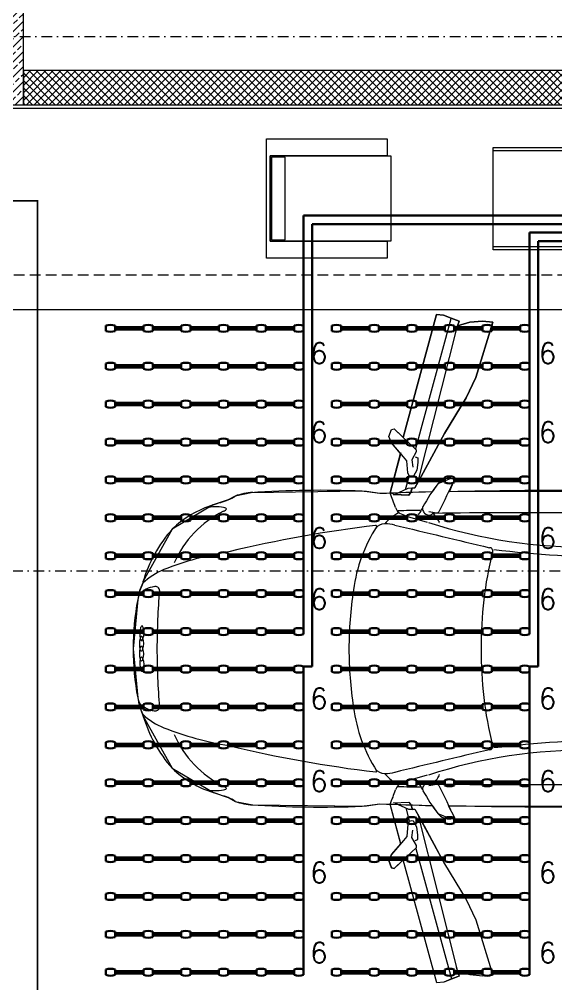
# Model space of a CAD drawing. Extents: x -1701 to 23780, y -363 to 7742.
# Drawn here: x 1260 to 1575, y 1430 to 1995 of the extents above; entities that cross this region are included whole.
import ezdxf

# ---------------------------------------------------------------- set-up
doc = ezdxf.new("R2010")
doc.units = 0
doc.header["$LTSCALE"] = 25
doc.header["$MEASUREMENT"] = 0
for name, pattern in [('Audi$0$DASHDOT2', [0.5, 0.25, -0.125, 0, -0.125]), ('Audi$0$DOT2', [0.125, 0, -0.125]), ('Audi$0$HIDDEN', [0.375, 0.25, -0.125]), ('Audi$0$HIDDEN2', [4.7625, 3.175, -1.5875])]:
    doc.linetypes.add(name, pattern=pattern)
doc.layers.get('0').update_dxf_attribs({"color": 9, "lineweight": 9})
for name, color, linetype, lineweight in [('Audi$0$00', 8, 'Continuous', 9), ('Audi$0$01', 8, 'Continuous', 9), ('Audi$0$04', 8, 'Continuous', 9), ('Audi$0$05', 8, 'Continuous', 9), ('Audi$0$06D', 8, 'Continuous', 9), ('Audi$0$09W', 8, 'Continuous', 9), ('Audi$0$10', 8, 'Continuous', 9), ('Audi$0$14', 8, 'Continuous', 9), ('Audi$0$20', 8, 'Audi$0$DOT2', 9), ('Audi$0$21', 8, 'Continuous', 9), ('Audi$0$24', 8, 'Audi$0$DASHDOT2', 9), ('E-KABLO', 7, 'Continuous', 30), ('OSRAM_LUM', 30, 'Continuous', 30)]:
    doc.layers.add(name, color=color, linetype=linetype, lineweight=lineweight)
doc.styles.add('E-YAZI', font='txttw.shx')

# ---------------------------------------------------------------- blocks, each defined once
blk = doc.blocks.new('Audi$0$p-audi_koltuk1')
for points in [[(60, -70.8), (70, -70.8), (70, 0), (0, 0), (0, -70.8), (10, -70.8), (10, -2.2), (60, -2.2), (60, -70.8)], [(10, -73), (60, -73), (60, -2.2), (10, -2.2), (10, -73)], [(59.3, -10.9), (10.7, -10.9), (10.7, -2.9), (59.3, -2.9), (59.3, -10.9)]]:
    blk.add_lwpolyline(points, close=True)
blk = doc.blocks.new('Audi$0$p-audi-lounge_sehpa1')
for points in [[(0, 60), (60, 60), (60, 0), (0, 0)], [(1.76, 60), (58.24, 60), (58.24, 0), (1.76, 0)]]:
    blk.add_lwpolyline(points, close=True)
blk = doc.blocks.new('Audi$0$p-kolon_80x80')
at = {"layer": 'Audi$0$09W'}
h = blk.add_hatch(dxfattribs=at)
h.set_pattern_fill('ANSI33', color=256, scale=25, style=0)
h.set_pattern_definition([(45, (-1222.5, -385), (-4.419417, 4.419417), []), (45, (-1218.0806, -385), (-4.419417, 4.419417), [3.125, -1.5625])])
h.paths.add_polyline_path([(-40, -40), (40, -40), (40, 40), (-40, 40)])
blk.add_lwpolyline([(-40, -40), (40, -40), (40, 40), (-40, 40)], close=True)
blk = doc.blocks.new('Audi$0$P-AKS_AUDI')
at = {"layer": 'Audi$0$21', "linetype": 'Audi$0$DASHDOT2'}
blk.add_lwpolyline([(-3832.02, -1113.38), (266.92, -1113.38)], dxfattribs=at)
at = {"layer": 'Audi$0$24'}
blk.add_lwpolyline([(-3840, -800), (360, -800)], dxfattribs=at)
blk = doc.blocks.new('Audi$0$p-zemin kat')
at = {"layer": 'Audi$0$09W'}
h = blk.add_hatch(dxfattribs=at)
h.set_pattern_fill('ANSI37', color=256, scale=25, style=0)
h.paths.add_polyline_path([(1262.5, 1945), (1882.5, 1945), (1882.5, 1965), (1262.5, 1965)])
at = {"layer": 'Audi$0$00'}
blk.add_lwpolyline([(1262.5, 1945), (1882.5, 1945), (1882.5, 1965), (1262.5, 1965)], close=True, dxfattribs=at)
at = {"layer": 'Audi$0$14'}
blk.add_lwpolyline([(1182.5, 1943), (1964.5, 1943), (1964.5, 2480), (1962.5, 2480)], dxfattribs=at)
at = {"layer": 'Audi$0$20', "linetype": 'Audi$0$HIDDEN', "lineweight": 0}
blk.add_lwpolyline([(1947.5, 1845), (1182.5, 1845), (1182.5, 1945), (1947.5, 1945)], close=True, dxfattribs=at)
at = {"layer": 'Audi$0$01'}
blk.add_blockref('Audi$0$p-kolon_80x80', (1222.5, 1985), dxfattribs=at)
at = {"layer": 'Audi$0$24'}
blk.add_blockref('Audi$0$P-AKS_AUDI', (4722.5, 2785), dxfattribs=at)
blk = doc.blocks.new('Audi$0$Group-321-1')
at = {"lineweight": 0}
for p, q in [((384783.0404, 69371.037), (384783.0455, 69371.0295)), ((384784.4115, 69370.3332), (384784.4025, 69370.333))]:
    blk.add_line(p, q, dxfattribs=at)
blk.add_lwpolyline([(384781.5515, 69367.9843), (384781.749, 69367.6906), (384781.7549, 69367.6863), (384781.7923, 69367.6441), (384781.8263, 69367.6169), (384782.0711, 69367.4613), (384782.3403, 69367.353), (384782.3817, 69367.3414), (384782.4453, 69367.3332), (384782.7991, 69367.344), (384783.0363, 69367.4941), (384783.1021, 69367.5581), (384783.1403, 69367.5843), (384783.2058, 69367.6663), (384783.5053, 69368.2326), (384783.5403, 69368.3322), (384783.689, 69368.5997), (384783.7466, 69368.6084), (384783.8084, 69368.6626), (384783.8147, 69368.6844), (384783.7337, 69368.6844), (384784.4562, 69370.087), (384784.5363, 69370.2162), (384784.6671, 69370.4777), (384784.7897, 69370.7386), (384784.8195, 69370.8587), (384784.8615, 69371.012), (384784.9078, 69371.2302), (384784.8821, 69371.3838), (384784.7923, 69371.511), (384784.3139, 69371.8312), (384783.7777, 69372.0326), (384783.6197, 69372.0318), (384783.48, 69371.9631), (384783.4374, 69371.9222), (384783.3299, 69371.7988), (384783.1493, 69371.5806), (384783.0089, 69371.3289), (384782.8745, 69371.074), (384782.8143, 69370.9298), (384782.099, 69369.5315), (384782.0492, 69369.5901), (384782.0346, 69369.5732), (384782.0266, 69369.4913), (384782.053, 69369.4394), (384781.9224, 69369.1627), (384781.8618, 69369.0762), (384781.5727, 69368.4935), (384781.5478, 69368.4017), (384781.5488, 69368.3546), (384781.5351, 69368.2638), (384781.5515, 69367.9843)], close=True, dxfattribs=at)
for centre, radius, start, end in [((384783.7002, 69371.6914), 0.3498, 77.5866, 129.0276), ((384783.3657, 69370.1215), 1.955, 60.966, 77.834), ((384784.32, 69371.0452), 1.2443, 132.4655, 142.7244), ((384783.7203, 69371.8273), 0.2984, 161.3049, 177.7436), ((384783.7432, 69371.5713), 0.4025, 118.72, 140.7848), ((384783.6803, 69371.6404), 0.3125, 79.0353, 114.6797), ((384783.8912, 69371.7489), 0.2436, 127.2849, 150.4821), ((384783.7369, 69371.9408), 0.00701, 14.3074, 65.7877), ((384783.624, 69371.4545), 0.4181, 82.5082, 117.4781), ((384786.16, 69370.0997), 3.0479, 144.4513, 151.4415), ((384783.1339, 69369.6371), 2.3005, 61.7007, 76.2646), ((384782.5383, 69372.3373), 0.9575, 316.2186, 325.7418), ((384783.5084, 69371.8411), 0.0862, 181.346, 189.6397), ((384783.4275, 69371.8281), 0.00442, 198.8504, 328.8627), ((384783.4781, 69370.0639), 1.955, 47.8221, 64.6901), ((384784.1759, 69371.7659), 0.0116, 115.4859, 202.8384), ((384784.2048, 69371.7798), 0.0437, 204.9366, 291.601), ((384784.1827, 69371.7527), 0.0264, 86.2513, 116.6), ((384784.1802, 69371.7174), 0.0619, 44.0406, 86.0686), ((384784.219, 69371.7483), 0.0101, 111.9283, 196.7629), ((384784.245, 69371.7546), 0.0368, 193.5155, 249.2754), ((384784.2267, 69371.7313), 0.0287, 93.4709, 113.7003), ((384784.2157, 69371.751), 0.0129, 292.515, 43.913), ((384784.2218, 69371.692), 0.0681, 58.3409, 87.3083), ((384784.264, 69371.7268), 0.0131, 105.2381, 152.0925), ((384784.2396, 69371.7211), 0.0339, 22.2897, 58.1662), ((384784.2684, 69371.7064), 0.0339, 67.4899, 103.3665), ((384784.2588, 69371.7295), 0.0131, 333.5636, 20.4181), ((384784.2551, 69371.6749), 0.0681, 38.3479, 67.3152), ((384784.2513, 69371.7608), 0.045, 244.6107, 282.6822), ((384784.2665, 69371.7271), 0.0153, 157.3959, 204.4647), ((384784.2938, 69371.739), 0.045, 202.974, 241.0454), ((384784.2575, 69371.7317), 0.0153, 281.1914, 328.2602), ((384784.2924, 69371.7303), 0.0368, 236.3807, 292.1406), ((384784.3065, 69371.7044), 0.0129, 81.7431, 193.1412), ((384784.3363, 69371.7123), 0.0437, 194.0551, 280.7195), ((384784.3025, 69371.7054), 0.0101, 288.8932, 13.7278), ((384784.2842, 69371.7018), 0.0287, 11.9558, 32.1852), ((384784.2999, 69371.6559), 0.0619, 39.5875, 81.6156), ((384784.3419, 69371.6807), 0.0116, 282.8177, 10.1702), ((384784.3272, 69371.6786), 0.0264, 9.0561, 39.4048), ((384783.6081, 69371.2726), 0.5525, 133.0237, 146.1228), ((384783.2195, 69369.5931), 2.3005, 49.3915, 63.9554), ((384793.5272, 69365.622), 11.9668, 150.13727, 152.89723), ((384800.1056, 69364.1963), 18.1799, 156.13496, 158.24111), ((384783.405, 69370.2154), 1.343, 60.0174, 86.688), ((384784.5586, 69371.2508), 0.3498, 356.6286, 48.0695), ((384865.0479, 69325.7189), 93.6961, 150.803073, 151.627747), ((384777.8715, 69372.8535), 5.6052, 330.8944, 345.1644), ((384783.2749, 69371.4236), 0.0159, 339.0039, 150.3983), ((384784.4941, 69371.4395), 0.2436, 335.1741, 358.3712), ((384784.7399, 69371.4259), 0.00701, 59.8685, 111.3487), ((384784.5288, 69371.2049), 0.3125, 10.9765, 46.6208), ((384783.5314, 69370.1506), 1.343, 38.9682, 65.6387), ((384781.8315, 69372.3216), 3.0479, 334.2146, 341.2049), ((384784.4106, 69371.0507), 0.4181, 8.178, 43.1479), ((384784.436, 69371.2157), 0.4025, 344.8714, 6.9361), ((384783.6723, 69371.3777), 1.2443, 342.9317, 353.1906), ((384784.6574, 69371.3463), 0.2984, 307.9125, 324.3512), ((384783.7734, 69370.6126), 1.0105, 153.0695, 161.9186), ((384783.1168, 69370.8333), 0.3186, 120.9729, 155.4756), ((384782.9706, 69371.0742), 0.0369, 91.8, 120.3439), ((384782.963, 69371.0791), 0.0326, 45.4864, 78.5544), ((384782.8486, 69370.9332), 0.2179, 28.7618, 50.9848), ((384784.8286, 69371.1089), 0.00442, 156.7934, 286.8057), ((384784.7921, 69371.1821), 0.0862, 296.0164, 304.3102), ((384784.1506, 69371.1377), 1.1104, 185.593, 197.2706), ((384785.7608, 69370.6832), 0.9575, 159.9143, 169.4376), ((384768.9056, 69380.2116), 18.1799, 327.41502, 329.52117), ((384822.9409, 69349.5203), 45.4809, 151.91783, 153.89663), ((384776.6075, 69373.5829), 7.1236, 326.0794, 338.11644), ((384782.7341, 69368.9325), 2.0531, 60.6822, 76.5032), ((384784.272, 69370.9318), 0.5525, 339.5333, 352.6324), ((384782.8801, 69368.8575), 2.0531, 49.1529, 64.974), ((384788.9005, 69367.1922), 5.6052, 140.4918, 154.7617), ((384699.7855, 69410.5499), 93.6961, 334.028379, 334.853054), ((384773.8988, 69375.6976), 11.9668, 332.7589, 335.51885), ((384784.589, 69370.7491), 0.0159, 335.2578, 146.6522), ((384790.2301, 69366.5903), 7.1236, 147.53968, 159.57673), ((384783.8462, 69371.294), 1.1104, 288.3855, 300.0631), ((384784.4389, 69370.1168), 0.2179, 74.6714, 96.8944), ((384784.4908, 69370.2948), 0.0326, 47.1018, 80.1697), ((384784.2014, 69370.2765), 0.3186, 330.1806, 4.6832), ((384784.4824, 69370.2982), 0.0369, 5.3122, 33.8561), ((384782.4965, 69369.975), 0.2388, 70.6349, 104.3906), ((384825.273, 69347.607), 48.3027, 152.0551, 152.17195), ((384782.4028, 69368.6925), 1.5636, 74.9854, 82.5895), ((384783.6393, 69370.6814), 1.0105, 323.7375, 332.5866), ((384782.7293, 69369.2079), 0.9545, 86.6279, 100.516), ((384782.5618, 69370.1533), 0.00585, 151.7805, 223.8989), ((384821.1879, 69350.0129), 43.565, 152.47687, 153.59071), ((384780.1046, 69371.4451), 2.9727, 314.8855, 333.6766), ((384743.6698, 69390.211), 45.4809, 331.7595, 333.7383), ((384782.8782, 69368.4484), 1.5636, 43.0666, 50.6707), ((384782.1495, 69369.4974), 0.1377, 137.1664, 146.6022), ((384967.4628, 69508.0027), 231.379, 216.741616, 216.794011), ((384678.7517, 69458.2208), 136.4506, 319.252602, 319.492588), ((384782.5149, 69369.582), 0.0186, 41.3859, 155.3161), ((384783.958, 69371.212), 2.1585, 228.5422, 243.7224), ((384783.1066, 69369.0142), 0.9545, 25.1401, 39.0282), ((384782.0988, 69369.5256), 0.08, 143.4719, 205.3483), ((384786.4545, 69368.1856), 2.9727, 151.9795, 170.7706), ((384782.9196, 69369.9112), 0.9868, 205.182, 214.4777), ((384740.7557, 69390.9906), 48.3027, 333.48418, 333.60103), ((384795.1786, 69363.075), 14.5872, 154.13193, 155.3338), ((384782.1667, 69369.4142), 0.0112, 312.8599, 34.8105), ((384745.0919, 69389.0738), 43.565, 332.06542, 333.17925), ((384783.9724, 69369.4292), 0.00585, 261.7572, 333.8756), ((384783.8657, 69369.2721), 0.2388, 21.2655, 55.0212), ((384782.1321, 69369.3799), 0.0386, 287.1711, 347.5368), ((384781.9661, 69369.5433), 0.2494, 316.3484, 326.7202), ((384782.1506, 69369.3741), 0.0194, 352.1473, 47.0793), ((384782.2653, 69368.9144), 0.4843, 94.4328, 101.9444), ((384782.228, 69369.389), 0.00831, 38.2323, 92.0308), ((384791.1445, 69364.8055), 10.0957, 153.3898, 154.10666), ((384781.4441, 69369.9694), 0.9862, 309.9162, 319.8631), ((384782.1239, 69369.3634), 0.0209, 210.1338, 261.901), ((384782.122, 69369.3451), 0.00941, 178.2704, 230.3207), ((384782.0852, 69369.2999), 0.0489, 5.7791, 50.9893), ((384782.1316, 69369.3958), 0.0541, 258.6932, 282.7156), ((384784.0189, 69371.1807), 2.1585, 241.9337, 257.114), ((384781.8012, 69367.5574), 1.667, 81.8864, 84.9423), ((384782.0501, 69369.2603), 0.0543, 255.4486, 293.8595), ((384782.0653, 69369.2123), 0.00351, 147.6525, 275.8013), ((384782.3152, 69369.2019), 0.2415, 178.3112, 202.8017), ((384782.0803, 69369.2075), 0.00659, 121.6403, 166.7715), ((384783.0277, 69368.3243), 1.3873, 142.8163, 147.1796), ((384782.2724, 69369.0259), 0.196, 137.8698, 155.4348), ((384787.0532, 69366.1374), 5.9654, 150.48594, 156.73647), ((384782.1584, 69369.074), 0.0723, 153.7582, 202.5543), ((384783.5356, 69369.0581), 0.0186, 330.34, 84.2703), ((384789.1281, 69366.4456), 7.5187, 159.68697, 166.35156), ((384782.0818, 69369.0554), 0.00481, 20.9384, 175.9317), ((384782.8576, 69369.5029), 0.8909, 210.0252, 235.5657), ((384916.0429, 69336.4165), 136.4506, 166.163538, 166.403525), ((384783.6274, 69370.5018), 2.1511, 233.7694, 242.9353), ((384783.546, 69368.7124), 0.00831, 33.6253, 87.4238), ((384783.1387, 69368.4661), 0.4843, 23.7117, 31.2233), ((384783.6023, 69368.6773), 0.0112, 90.8456, 172.7962), ((384788.1969, 69600.0219), 231.379, 268.862115, 268.914511), ((384783.6798, 69368.7118), 0.1377, 339.054, 348.4897), ((384784.4746, 69368.4138), 0.9862, 165.793, 175.74), ((384783.5945, 69368.6292), 0.0386, 138.1193, 198.4851), ((384783.5791, 69368.6408), 0.0194, 78.5769, 133.5088), ((384783.8241, 69368.5896), 0.2494, 158.9359, 169.3077), ((384783.7323, 69368.6871), 0.08, 280.3078, 342.1843), ((384783.6345, 69370.4982), 2.1511, 242.7208, 251.8868), ((384774.6241, 69373.2856), 10.0957, 331.54946, 332.26633), ((384783.5569, 69368.5444), 0.0489, 74.6669, 119.8771), ((384770.8666, 69375.5547), 14.5872, 330.32233, 331.52419), ((384783.6078, 69368.6381), 0.0541, 202.9405, 226.9629), ((384783.5722, 69368.6007), 0.00941, 255.3354, 307.3857), ((384783.5859, 69368.613), 0.0209, 223.7551, 275.5224), ((384783.5672, 69369.5788), 0.9868, 271.1784, 280.4742), ((384781.8971, 69368.3577), 0.3521, 155.6746, 172.8272), ((384783.2251, 69368.5368), 0.196, 330.2214, 347.7863), ((384783.3432, 69368.6743), 0.2415, 282.8545, 307.345), ((384783.4846, 69368.4866), 0.00659, 318.8847, 4.0158), ((384783.5452, 69368.4928), 0.0543, 191.7966, 230.2075), ((384783.4973, 69368.4773), 0.00351, 209.8549, 338.0036), ((384781.2507, 69368.3722), 0.2986, 356.6067, 5.6602), ((384783.2716, 69369.2904), 0.8909, 250.0904, 275.6309), ((384783.3307, 69368.4723), 0.0723, 283.1018, 331.8979), ((384783.3602, 69368.3991), 0.00481, 309.7244, 104.7177), ((384782.3066, 69367.2979), 1.667, 40.7138, 43.7698), ((384764.3472, 69370.8859), 17.3868, 351.32617, 351.63129), ((384777.1322, 69372.6032), 7.5187, 319.30457, 325.96916), ((384781.8007, 69368.141), 0.2809, 142.998, 163.907), ((384781.6108, 69368.2877), 0.0411, 126.4313, 146.9765), ((384781.5894, 69368.3179), 0.00398, 74.7912, 133.7856), ((384781.5845, 69368.3135), 0.0102, 1.6376, 54.3963), ((384781.5006, 69368.3013), 0.0949, 358.817, 7.3839), ((384782.2012, 69368.2894), 0.6058, 179.0659, 219.4798), ((384782.2148, 69368.7415), 1.3873, 338.4765, 342.8399), ((384782.1373, 69368.159), 0.6112, 170.0439, 196.5991), ((384778.0913, 69370.7376), 5.9654, 328.91966, 335.17019), ((384783.574, 69367.6511), 1.8423, 162.0199, 174.3284), ((384782.3166, 69368.2853), 0.8221, 201.4762, 226.3392), ((384782.1191, 69367.7954), 0.3803, 174.3105, 196.6697), ((384781.9405, 69367.6889), 0.1449, 160.4215, 200.1828), ((384781.8274, 69367.732), 0.0243, 63.7649, 169.9953), ((384784.0992, 69371.3805), 4.2739, 238.0489, 242.6341), ((384781.9367, 69367.8086), 0.2189, 213.4367, 228.8733), ((384781.3493, 69368.793), 1.8423, 311.3278, 323.6363), ((384782.901, 69367.8424), 0.3521, 312.8289, 329.9815), ((384781.8626, 69367.7093), 0.0958, 222.8673, 244.0075), ((384781.8298, 69367.649), 0.0272, 202.2018, 232.2843), ((384782.6953, 69368.7143), 1.3999, 231.6246, 243.5204), ((384781.9795, 69367.566), 0.00393, 106.148, 191.2356), ((384781.9926, 69367.569), 0.0174, 192.4725, 226.4338), ((384781.9842, 69367.5477), 0.0228, 79.7433, 104.6743), ((384782.0763, 69367.6572), 0.139, 226.4813, 253.2418), ((384781.9679, 69367.4673), 0.1048, 43.0274, 79.064), ((384784.0734, 69371.3937), 4.2739, 243.022, 247.6072), ((384782.6682, 69368.0497), 0.6058, 266.1764, 306.5902), ((384782.7811, 69367.6377), 0.2809, 321.7491, 342.6581), ((384783.0862, 69367.4874), 0.0949, 118.2722, 126.8391), ((384795.1854, 69355.0563), 17.3868, 134.02483, 134.32996), ((384783.0473, 69367.5626), 0.0102, 71.2598, 124.0185), ((384783.0109, 69367.569), 0.0411, 338.6796, 359.2249), ((384783.048, 69367.5692), 0.00398, 351.8705, 50.8649), ((384783.2896, 69367.3257), 0.2986, 119.996, 129.0494), ((384782.0325, 69367.5354), 0.00393, 108.0079, 193.0955), ((384782.0455, 69367.5388), 0.0174, 194.3324, 228.2937), ((384782.0378, 69367.5173), 0.0228, 81.6031, 106.5342), ((384782.1264, 69367.6297), 0.139, 228.3412, 255.1017), ((384782.043, 69367.5459), 0.0229, 252.8528, 277.4764), ((384782.0242, 69367.4364), 0.1048, 44.8873, 80.9239), ((384782.0223, 69367.5184), 0.0302, 24.4378, 42.4802), ((384782.0457, 69367.5282), 0.00493, 273.6822, 33.6822), ((384782.0856, 69367.5071), 0.00493, 90.1141, 210.1141), ((384782.1019, 69367.5147), 0.0229, 206.3199, 230.9435), ((384782.0905, 69367.4822), 0.0302, 81.316, 99.3585), ((384782.1758, 69367.6043), 0.139, 230.5544, 257.315), ((384782.0967, 69367.5174), 0.0229, 254.7126, 279.3362), ((384782.0783, 69367.4086), 0.1048, 44.7323, 80.7688), ((384782.0769, 69367.4892), 0.0302, 26.2976, 44.3401), ((384782.0999, 69367.4998), 0.00493, 275.5421, 35.5421), ((384782.5995, 69367.9217), 0.6112, 289.0571, 315.6122), ((384782.7254, 69368.6988), 1.3999, 242.1358, 254.0316), ((384782.1404, 69367.4796), 0.00493, 91.9739, 211.9739), ((384782.1563, 69367.4877), 0.0229, 208.1798, 232.8034), ((384782.146, 69367.4549), 0.0302, 83.1759, 101.2183), ((384782.2273, 69367.5797), 0.139, 232.4143, 259.1748), ((384782.1491, 69367.4857), 0.0174, 257.3624, 291.3237), ((384782.1362, 69367.3809), 0.1048, 46.5921, 82.6287), ((384782.1361, 69367.4668), 0.0228, 19.1219, 44.053), ((384782.1539, 69367.4731), 0.00393, 292.5606, 17.6483), ((384782.2044, 69367.4602), 0.0174, 259.2223, 293.1836), ((384782.1921, 69367.441), 0.0228, 20.9818, 45.9129), ((384782.2096, 69367.4478), 0.00393, 294.4205, 19.5081), ((384782.4333, 69367.421), 0.0243, 315.6609, 61.8912), ((384782.3323, 69367.4878), 0.1449, 285.4734, 325.2346), ((384782.3147, 69367.695), 0.3803, 288.9864, 311.3457), ((384782.3942, 69367.4364), 0.0958, 241.6486, 262.7889), ((384782.3644, 69367.3745), 0.0272, 253.3718, 283.4544), ((384782.4317, 69367.5545), 0.2189, 256.7829, 272.2195), ((384782.5977, 69368.1411), 0.8221, 259.3169, 284.18)]:
    blk.add_arc(centre, radius, start, end, dxfattribs=at)
blk = doc.blocks.new('Audi$0$Group-322-1')
for p, q in [((384781.331, 69370.2105), (384781.2966, 69370.1597)), ((384781.5743, 69369.9737), (384781.331, 69370.2105)), ((384781.2966, 69370.1597), (384781.2703, 69370.0916)), ((384781.2352, 69370.0373), (384781.1991, 69370.0045)), ((384781.2557, 69370.0172), (384781.2352, 69370.0373)), ((384781.2703, 69370.0916), (384781.2557, 69370.0172)), ((384781.1991, 69370.0045), (384781.1619, 69369.9731)), ((384781.784, 69369.4706), (384781.1997, 69370.004)), ((384781.9623, 69369.3941), (384781.2557, 69370.0169)), ((384781.2557, 69370.0169), (384781.2754, 69369.9991)), ((384781.1619, 69369.9731), (384781.1407, 69369.9383)), ((384781.1407, 69369.9383), (384781.6919, 69369.4347)), ((384781.6545, 69369.8691), (384781.5743, 69369.9737)), ((384781.7823, 69369.6607), (384781.6545, 69369.8691)), ((384781.9441, 69369.4245), (384781.7823, 69369.6607)), ((384781.6228, 69369.4109), (384781.7921, 69369.4695)), ((384781.7921, 69369.4695), (384781.8013, 69369.4647)), ((384781.8013, 69369.4647), (384781.8317, 69369.4193)), ((384781.8241, 69369.4453), (384781.8377, 69369.4563)), ((384781.8317, 69369.4193), (384781.8727, 69369.4049)), ((384781.8377, 69369.4563), (384781.862, 69369.4435)), ((384781.862, 69369.4435), (384781.8993, 69369.4183)), ((384781.8993, 69369.4183), (384781.9205, 69369.3851)), ((384781.9863, 69369.3597), (384781.9441, 69369.4245)), ((384781.6183, 69369.395), (384781.6228, 69369.4109)), ((384781.6494, 69369.3621), (384781.6183, 69369.395)), ((384781.6889, 69369.3595), (384781.6494, 69369.3621)), ((384781.7937, 69369.3845), (384781.6889, 69369.3595)), ((384781.7664, 69369.3807), (384781.9464, 69369.2177)), ((384781.8226, 69369.3912), (384781.7937, 69369.3845)), ((384781.8894, 69369.3631), (384781.8226, 69369.3912)), ((384781.9084, 69369.3622), (384781.8894, 69369.3631)), ((384781.9175, 69369.372), (384781.9084, 69369.3622)), ((384781.9692, 69369.3081), (384781.9114, 69369.3606)), ((384781.9205, 69369.3851), (384781.9175, 69369.372)), ((384781.97, 69369.3257), (384781.9863, 69369.3597)), ((384781.9625, 69369.2298), (384782.008, 69369.3088)), ((384781.9659, 69369.2362), (384781.97, 69369.3257)), ((384781.9978, 69369.329), (384781.9767, 69369.3483)), ((384782.008, 69369.3088), (384781.9978, 69369.329))]:
    blk.add_line(p, q)
blk.add_lwpolyline([(384781.331, 69370.2105), (384781.5743, 69369.9737), (384781.6545, 69369.8691), (384781.7823, 69369.6607), (384781.9441, 69369.4245), (384781.9863, 69369.3597), (384781.9796, 69369.3457), (384781.9978, 69369.329), (384782.008, 69369.3088), (384781.9659, 69369.2362), (384781.9464, 69369.2177), (384781.7687, 69369.3785), (384781.6889, 69369.3595), (384781.6494, 69369.3621), (384781.6183, 69369.395), (384781.6228, 69369.4109), (384781.6919, 69369.4347), (384781.1407, 69369.9383), (384781.1619, 69369.9731), (384781.1991, 69370.0045), (384781.2352, 69370.0373), (384781.2557, 69370.0169), (384781.2703, 69370.0916), (384781.2966, 69370.1597)], close=True)
blk = doc.blocks.new('Audi$0$Group-323-1')
for p, q in [((384784.0265, 69368.5095), (384784.2703, 69368.527)), ((384784.2703, 69368.527), (384784.4021, 69368.5228)), ((384784.4021, 69368.5228), (384784.7363, 69368.4631)), ((384783.5713, 69368.4048), (384783.609, 69368.4878)), ((384783.5745, 69368.4113), (384783.6449, 69368.4667)), ((384783.609, 69368.4878), (384783.6313, 69368.4913)), ((384783.631, 69368.4558), (384783.7074, 69368.4395)), ((384783.6313, 69368.4913), (384783.6593, 69368.4854)), ((384783.6449, 69368.4667), (384783.663, 69368.4998)), ((384783.663, 69368.4998), (384783.7403, 69368.5033)), ((384783.7049, 69368.5004), (384784.6228, 69368.2891)), ((384783.7219, 69368.4612), (384783.7131, 69368.4511)), ((384783.7613, 69368.4632), (384783.7219, 69368.4612)), ((384783.7403, 69368.5033), (384784.0265, 69368.5095)), ((384783.8035, 69368.4477), (384783.7613, 69368.4632)), ((384784.7363, 69368.4631), (384784.715, 69368.4056)), ((384783.7131, 69368.4511), (384783.7105, 69368.438)), ((384783.7105, 69368.438), (384783.7223, 69368.4231)), ((384783.7223, 69368.4231), (384783.784, 69368.3851)), ((384783.8016, 69368.4089), (384783.766, 69368.4339)), ((384783.8561, 69368.4106), (384783.8016, 69368.4089)), ((384783.8281, 69368.4354), (384783.8035, 69368.4477)), ((384783.8271, 69368.4179), (384783.8281, 69368.4354)), ((384783.8654, 69368.406), (384783.8561, 69368.4106)), ((384783.9165, 69368.2343), (384783.8654, 69368.406)), ((384783.871, 69368.4001), (384784.645, 69368.2361)), ((384784.715, 69368.4056), (384784.6751, 69368.3445)), ((384783.8082, 69368.3333), (384783.5708, 69368.3847)), ((384783.784, 69368.3851), (384783.7954, 69368.3578)), ((384783.7954, 69368.3578), (384783.8361, 69368.258)), ((384784.6751, 69368.3445), (384784.6231, 69368.2893)), ((384784.626, 69368.1499), (384783.8955, 69368.3044)), ((384784.6228, 69368.2891), (384784.5969, 69368.2948)), ((384784.6231, 69368.2893), (384784.6514, 69368.2844)), ((384784.6514, 69368.2844), (384784.6458, 69368.2359)), ((384783.8361, 69368.258), (384783.8613, 69368.2275)), ((384783.8613, 69368.2275), (384783.9062, 69368.2214)), ((384783.9062, 69368.2214), (384783.9165, 69368.2343)), ((384784.6458, 69368.2359), (384784.642, 69368.1874)), ((384784.642, 69368.1874), (384784.626, 69368.1499))]:
    blk.add_line(p, q)
blk.add_lwpolyline([(384783.6295, 69368.491), (384783.6556, 69368.4862), (384783.663, 69368.4998), (384784.0265, 69368.5095), (384784.2703, 69368.527), (384784.4021, 69368.5228), (384784.7363, 69368.4631), (384784.715, 69368.4056), (384784.6751, 69368.3445), (384784.6228, 69368.2891), (384784.6514, 69368.2844), (384784.642, 69368.1874), (384784.626, 69368.1499), (384783.8955, 69368.3044), (384783.9165, 69368.2343), (384783.9062, 69368.2214), (384783.8613, 69368.2275), (384783.8361, 69368.258), (384783.8051, 69368.334), (384783.5708, 69368.3847)], close=True)
blk = doc.blocks.new('Audi$0$Group-324-1')
for p, q in [((384781.7031, 69371.0121), (384781.6524, 69370.9735)), ((384781.7733, 69371.0498), (384781.7031, 69371.0121)), ((384782.4941, 69370.2883), (384781.7252, 69371.016)), ((384782.5366, 69370.3335), (384781.7733, 69371.0498)), ((384781.8057, 69371.015), (384782.0321, 69370.9999)), ((384782.0321, 69370.9999), (384782.1497, 69371.0007)), ((384782.1497, 69371.0007), (384782.6141, 69370.5571)), ((384781.6524, 69370.9735), (384781.6499, 69370.9499)), ((384781.6499, 69370.9499), (384781.7011, 69370.8824)), ((384781.7011, 69370.8824), (384782.4371, 69370.2063)), ((384782.6141, 69370.5571), (384782.5545, 69370.4624)), ((384782.5545, 69370.4624), (384782.5076, 69370.3596))]:
    blk.add_line(p, q)
blk.add_lwpolyline([(384782.6141, 69370.5571), (384782.1497, 69371.0007), (384782.0321, 69370.9999), (384781.8107, 69371.0146), (384781.7733, 69371.0498), (384781.7031, 69371.0121), (384781.6524, 69370.9735), (384781.6499, 69370.9499), (384781.7011, 69370.8824), (384782.4371, 69370.2063), (384782.5131, 69370.3555), (384782.5079, 69370.3604), (384782.5545, 69370.4624)], close=True)
blk = doc.blocks.new('Audi$0$Group-325-1')
for p, q in [((384784.2699, 69369.7089), (384784.2277, 69369.6053)), ((384784.901, 69369.5901), (384784.2699, 69369.7089)), ((384784.2277, 69369.6053), (384784.1715, 69369.5072)), ((384784.9688, 69369.494), (384784.901, 69369.5901)), ((384784.1334, 69369.5156), (384785.1602, 69369.3127)), ((384785.1131, 69369.3188), (384784.9688, 69369.494)), ((384784.1214, 69369.4547), (384785.1608, 69369.254)), ((384785.0663, 69369.1565), (384784.0879, 69369.3606)), ((384785.1602, 69369.3127), (384785.1706, 69369.2337)), ((384785.1706, 69369.2337), (384785.1687, 69369.1701)), ((384785.151, 69369.1543), (384785.0663, 69369.1565)), ((384785.1687, 69369.1701), (384785.151, 69369.1543))]:
    blk.add_line(p, q)
blk.add_lwpolyline([(384784.2699, 69369.7089), (384784.901, 69369.5901), (384784.9688, 69369.494), (384785.1099, 69369.3227), (384785.1602, 69369.3127), (384785.1706, 69369.2337), (384785.1687, 69369.1701), (384785.151, 69369.1543), (384785.0663, 69369.1565), (384784.0879, 69369.3606), (384784.1366, 69369.4517), (384784.166, 69369.5091), (384784.1719, 69369.508), (384784.2277, 69369.6053)], close=True)
blk = doc.blocks.new('Audi$0$p-audi_arac')
at = {"layer": 'Audi$0$06D', "lineweight": 0, "flags": 128}
blk.add_lwpolyline([(695.6, 0.8), (-4.4, 0.8), (-4.4, 400.8), (695.6, 400.8)], close=True, dxfattribs=at)
at = {"xscale": 99.99999999999999, "yscale": 99.99999999999999, "zscale": 99.99999999999999, "rotation": 117.1763778173342}
for name in ['Audi$0$Group-321-1', 'Audi$0$Group-323-1', 'Audi$0$Group-325-1', 'Audi$0$Group-324-1', 'Audi$0$Group-322-1']:
    blk.add_blockref(name, (23745751.03, -31061967.79), dxfattribs=at)
blk = doc.blocks.new('Audi')
at = {"layer": 'Audi$0$21', "linetype": 'Audi$0$HIDDEN2', "ltscale": 0.1, "const_width": 1}
blk.add_lwpolyline([(1062.95, 1888.65), (1270.75, 1888.65), (1270.75, 1408.64), (1062.95, 1408.64)], close=True, dxfattribs=at)
at = {"layer": 'Audi$0$04', "xscale": 100, "yscale": 100, "zscale": 100, "rotation": 297.1763778173342}
blk.add_blockref('Audi$0$Group-321-1', (-23743833.71, 31064370), dxfattribs=at)
at = {"layer": 'Audi$0$04', "rotation": 180}
blk.add_blockref('Audi$0$p-audi_arac', (1918.1, 1825.8), dxfattribs=at)
at = {"layer": 'Audi$0$05', "xscale": -1, "rotation": 90}
blk.add_blockref('Audi$0$p-audi_koltuk1', (1405, 1925), dxfattribs=at)
at = {"layer": 'Audi$0$05', "rotation": 270}
blk.add_blockref('Audi$0$p-audi-lounge_sehpa1', (1538, 1920), dxfattribs=at)
at = {"layer": 'Audi$0$10'}
blk.add_blockref('Audi$0$p-zemin kat', (0, 0), dxfattribs=at)
blk = doc.blocks.new('Osram_Dragon_Chain')
at = {"layer": 'OSRAM_LUM'}
for p, q in [((-2.76, -1.58), (-2.76, 1.57)), ((2.76, 1.58), (2.76, -1.58))]:
    blk.add_line(p, q, dxfattribs=at)
for centre, start, end in [((0.01, -5.91), 69.8104, 110.3276), ((0.01, 5.9), 249.6724, 290.1896)]:
    blk.add_arc(centre, 7.97, start, end, dxfattribs=at)

msp = doc.modelspace()

# ---------------------------------------------------------------- linework, layer by layer
at = {"layer": 'E-KABLO', "color": 6}
for p, q in [((1426.72, 1634.53), (1426.72, 1880.02)), ((1706.67, 1880.02), (1426.72, 1880.02)), ((1732.72, 1875.02), (1431.72, 1875.02)), ((1431.72, 1615.69), (1431.72, 1875.02)), ((1559.22, 1634.53), (1559.22, 1870.02)), ((1745.49, 1870.02), (1559.22, 1870.02)), ((1771.54, 1865.02), (1564.22, 1865.02)), ((1564.22, 1615.69), (1564.22, 1865.02)), ((1426.72, 1615.69), (1431.72, 1615.69)), ((1426.72, 1434.76), (1426.72, 1612.53)), ((1559.22, 1615.69), (1564.22, 1615.69)), ((1559.22, 1434.76), (1559.22, 1612.53))]:
    msp.add_line(p, q, dxfattribs=at)
at = {"layer": 'OSRAM_LUM'}
for p, q in [((1316.3, 1814.56), (1332.86, 1814.56)), ((1316.3, 1813.2), (1332.86, 1813.2)), ((1338.39, 1814.56), (1354.95, 1814.56)), ((1338.39, 1813.2), (1354.95, 1813.2)), ((1360.47, 1814.56), (1377.03, 1814.56)), ((1360.47, 1813.2), (1377.03, 1813.2)), ((1382.55, 1814.56), (1399.11, 1814.56)), ((1382.55, 1813.2), (1399.11, 1813.2)), ((1404.64, 1814.56), (1421.2, 1814.56)), ((1404.64, 1813.2), (1421.2, 1813.2)), ((1448.8, 1814.56), (1465.36, 1814.56)), ((1448.8, 1813.2), (1465.36, 1813.2)), ((1470.89, 1814.56), (1487.45, 1814.56)), ((1470.89, 1813.2), (1487.45, 1813.2)), ((1492.97, 1814.56), (1509.53, 1814.56)), ((1492.97, 1813.2), (1509.53, 1813.2)), ((1515.05, 1814.56), (1531.61, 1814.56)), ((1515.05, 1813.2), (1531.61, 1813.2)), ((1537.14, 1814.56), (1553.7, 1814.56)), ((1537.14, 1813.2), (1553.7, 1813.2)), ((1316.3, 1792.34), (1332.86, 1792.34)), ((1316.3, 1790.98), (1332.86, 1790.98)), ((1338.39, 1792.34), (1354.95, 1792.34)), ((1338.39, 1790.98), (1354.95, 1790.98)), ((1360.47, 1792.34), (1377.03, 1792.34)), ((1360.47, 1790.98), (1377.03, 1790.98)), ((1382.55, 1792.34), (1399.11, 1792.34)), ((1382.55, 1790.98), (1399.11, 1790.98)), ((1404.64, 1792.34), (1421.2, 1792.34)), ((1404.64, 1790.98), (1421.2, 1790.98)), ((1448.8, 1792.34), (1465.36, 1792.34)), ((1448.8, 1790.98), (1465.36, 1790.98)), ((1470.89, 1792.34), (1487.45, 1792.34)), ((1470.89, 1790.98), (1487.45, 1790.98)), ((1492.97, 1792.34), (1509.53, 1792.34)), ((1492.97, 1790.98), (1509.53, 1790.98)), ((1515.05, 1792.34), (1531.61, 1792.34)), ((1515.05, 1790.98), (1531.61, 1790.98)), ((1537.14, 1792.34), (1553.7, 1792.34)), ((1537.14, 1790.98), (1553.7, 1790.98)), ((1316.3, 1770.12), (1332.86, 1770.12)), ((1338.39, 1770.12), (1354.95, 1770.12)), ((1360.47, 1770.12), (1377.03, 1770.12)), ((1382.55, 1770.12), (1399.11, 1770.12)), ((1404.64, 1770.12), (1421.2, 1770.12)), ((1448.8, 1770.12), (1465.36, 1770.12)), ((1470.89, 1770.12), (1487.45, 1770.12)), ((1492.97, 1770.12), (1509.53, 1770.12)), ((1515.05, 1770.12), (1531.61, 1770.12)), ((1537.14, 1770.12), (1553.7, 1770.12)), ((1316.3, 1768.75), (1332.86, 1768.75)), ((1338.39, 1768.75), (1354.95, 1768.75)), ((1360.47, 1768.75), (1377.03, 1768.75)), ((1382.55, 1768.75), (1399.11, 1768.75)), ((1404.64, 1768.75), (1421.2, 1768.75)), ((1448.8, 1768.75), (1465.36, 1768.75)), ((1470.89, 1768.75), (1487.45, 1768.75)), ((1492.97, 1768.75), (1509.53, 1768.75)), ((1515.05, 1768.75), (1531.61, 1768.75)), ((1537.14, 1768.75), (1553.7, 1768.75)), ((1316.3, 1747.9), (1332.86, 1747.9)), ((1338.39, 1747.9), (1354.95, 1747.9)), ((1360.47, 1747.9), (1377.03, 1747.9)), ((1382.55, 1747.9), (1399.11, 1747.9)), ((1404.64, 1747.9), (1421.2, 1747.9)), ((1448.8, 1747.9), (1465.36, 1747.9)), ((1470.89, 1747.9), (1487.45, 1747.9)), ((1492.97, 1747.9), (1509.53, 1747.9)), ((1515.05, 1747.9), (1531.61, 1747.9)), ((1537.14, 1747.9), (1553.7, 1747.9)), ((1316.3, 1746.53), (1332.86, 1746.53)), ((1338.39, 1746.53), (1354.95, 1746.53)), ((1360.47, 1746.53), (1377.03, 1746.53)), ((1382.55, 1746.53), (1399.11, 1746.53)), ((1404.64, 1746.53), (1421.2, 1746.53)), ((1448.8, 1746.53), (1465.36, 1746.53)), ((1470.89, 1746.53), (1487.45, 1746.53)), ((1492.97, 1746.53), (1509.53, 1746.53)), ((1515.05, 1746.53), (1531.61, 1746.53)), ((1537.14, 1746.53), (1553.7, 1746.53)), ((1316.3, 1725.68), (1332.86, 1725.68)), ((1338.39, 1725.68), (1354.95, 1725.68)), ((1360.47, 1725.68), (1377.03, 1725.68)), ((1382.55, 1725.68), (1399.11, 1725.68)), ((1404.64, 1725.68), (1421.2, 1725.68)), ((1448.8, 1725.68), (1465.36, 1725.68)), ((1470.89, 1725.68), (1487.45, 1725.68)), ((1492.97, 1725.68), (1509.53, 1725.68)), ((1515.05, 1725.68), (1531.61, 1725.68)), ((1537.14, 1725.68), (1553.7, 1725.68)), ((1316.3, 1724.31), (1332.86, 1724.31)), ((1338.39, 1724.31), (1354.95, 1724.31)), ((1360.47, 1724.31), (1377.03, 1724.31)), ((1382.55, 1724.31), (1399.11, 1724.31)), ((1404.64, 1724.31), (1421.2, 1724.31)), ((1448.8, 1724.31), (1465.36, 1724.31)), ((1470.89, 1724.31), (1487.45, 1724.31)), ((1492.97, 1724.31), (1509.53, 1724.31)), ((1515.05, 1724.31), (1531.61, 1724.31)), ((1537.14, 1724.31), (1553.7, 1724.31)), ((1316.3, 1703.46), (1332.86, 1703.46)), ((1338.39, 1703.46), (1354.95, 1703.46)), ((1360.47, 1703.46), (1377.03, 1703.46)), ((1382.55, 1703.46), (1399.11, 1703.46)), ((1404.64, 1703.46), (1421.2, 1703.46)), ((1448.8, 1703.46), (1465.36, 1703.46)), ((1470.89, 1703.46), (1487.45, 1703.46)), ((1492.97, 1703.46), (1509.53, 1703.46)), ((1515.05, 1703.46), (1531.61, 1703.46)), ((1537.14, 1703.46), (1553.7, 1703.46)), ((1316.3, 1702.09), (1332.86, 1702.09)), ((1338.39, 1702.09), (1354.95, 1702.09)), ((1360.47, 1702.09), (1377.03, 1702.09)), ((1382.55, 1702.09), (1399.11, 1702.09)), ((1404.64, 1702.09), (1421.2, 1702.09)), ((1448.8, 1702.09), (1465.36, 1702.09)), ((1470.89, 1702.09), (1487.45, 1702.09)), ((1492.97, 1702.09), (1509.53, 1702.09)), ((1515.05, 1702.09), (1531.61, 1702.09)), ((1537.14, 1702.09), (1553.7, 1702.09)), ((1316.3, 1681.24), (1332.86, 1681.24)), ((1316.3, 1679.87), (1332.86, 1679.87)), ((1338.39, 1681.24), (1354.95, 1681.24)), ((1338.39, 1679.87), (1354.95, 1679.87)), ((1360.47, 1681.24), (1377.03, 1681.24)), ((1360.47, 1679.87), (1377.03, 1679.87)), ((1382.55, 1681.24), (1399.11, 1681.24)), ((1382.55, 1679.87), (1399.11, 1679.87)), ((1404.64, 1681.24), (1421.2, 1681.24)), ((1404.64, 1679.87), (1421.2, 1679.87)), ((1448.8, 1681.24), (1465.36, 1681.24)), ((1448.8, 1679.87), (1465.36, 1679.87)), ((1470.89, 1681.24), (1487.45, 1681.24)), ((1470.89, 1679.87), (1487.45, 1679.87)), ((1492.97, 1681.24), (1509.53, 1681.24)), ((1492.97, 1679.87), (1509.53, 1679.87)), ((1515.05, 1681.24), (1531.61, 1681.24)), ((1515.05, 1679.87), (1531.61, 1679.87)), ((1537.14, 1681.24), (1553.7, 1681.24)), ((1537.14, 1679.87), (1553.7, 1679.87)), ((1316.3, 1659.01), (1332.86, 1659.01)), ((1316.3, 1657.65), (1332.86, 1657.65)), ((1338.39, 1659.01), (1354.95, 1659.01)), ((1338.39, 1657.65), (1354.95, 1657.65)), ((1360.47, 1659.01), (1377.03, 1659.01)), ((1360.47, 1657.65), (1377.03, 1657.65)), ((1382.55, 1659.01), (1399.11, 1659.01)), ((1382.55, 1657.65), (1399.11, 1657.65)), ((1404.64, 1659.01), (1421.2, 1659.01)), ((1404.64, 1657.65), (1421.2, 1657.65)), ((1448.8, 1659.01), (1465.36, 1659.01)), ((1448.8, 1657.65), (1465.36, 1657.65)), ((1470.89, 1659.01), (1487.45, 1659.01)), ((1470.89, 1657.65), (1487.45, 1657.65)), ((1492.97, 1659.01), (1509.53, 1659.01)), ((1492.97, 1657.65), (1509.53, 1657.65)), ((1515.05, 1659.01), (1531.61, 1659.01)), ((1515.05, 1657.65), (1531.61, 1657.65)), ((1537.14, 1659.01), (1553.7, 1659.01)), ((1537.14, 1657.65), (1553.7, 1657.65)), ((1316.3, 1636.79), (1332.86, 1636.79)), ((1316.3, 1635.43), (1332.86, 1635.43)), ((1338.39, 1636.79), (1354.95, 1636.79)), ((1338.39, 1635.43), (1354.95, 1635.43)), ((1360.47, 1636.79), (1377.03, 1636.79)), ((1360.47, 1635.43), (1377.03, 1635.43)), ((1382.55, 1636.79), (1399.11, 1636.79)), ((1382.55, 1635.43), (1399.11, 1635.43)), ((1404.64, 1636.79), (1421.2, 1636.79)), ((1404.64, 1635.43), (1421.2, 1635.43)), ((1448.8, 1636.79), (1465.36, 1636.79)), ((1448.8, 1635.43), (1465.36, 1635.43)), ((1470.89, 1636.79), (1487.45, 1636.79)), ((1470.89, 1635.43), (1487.45, 1635.43)), ((1492.97, 1636.79), (1509.53, 1636.79)), ((1492.97, 1635.43), (1509.53, 1635.43)), ((1515.05, 1636.79), (1531.61, 1636.79)), ((1515.05, 1635.43), (1531.61, 1635.43)), ((1537.14, 1636.79), (1553.7, 1636.79)), ((1537.14, 1635.43), (1553.7, 1635.43)), ((1316.3, 1614.79), (1332.86, 1614.79)), ((1316.3, 1613.43), (1332.86, 1613.43)), ((1338.39, 1614.79), (1354.95, 1614.79)), ((1338.39, 1613.43), (1354.95, 1613.43)), ((1360.47, 1614.79), (1377.03, 1614.79)), ((1360.47, 1613.43), (1377.03, 1613.43)), ((1382.55, 1614.79), (1399.11, 1614.79)), ((1382.55, 1613.43), (1399.11, 1613.43)), ((1404.64, 1614.79), (1421.2, 1614.79)), ((1404.64, 1613.43), (1421.2, 1613.43)), ((1448.8, 1614.79), (1465.36, 1614.79)), ((1448.8, 1613.43), (1465.36, 1613.43)), ((1470.89, 1614.79), (1487.45, 1614.79)), ((1470.89, 1613.43), (1487.45, 1613.43)), ((1492.97, 1614.79), (1509.53, 1614.79)), ((1492.97, 1613.43), (1509.53, 1613.43)), ((1515.05, 1614.79), (1531.61, 1614.79)), ((1515.05, 1613.43), (1531.61, 1613.43)), ((1537.14, 1614.79), (1553.7, 1614.79)), ((1537.14, 1613.43), (1553.7, 1613.43)), ((1316.3, 1592.57), (1332.86, 1592.57)), ((1316.3, 1591.2), (1332.86, 1591.2)), ((1338.39, 1592.57), (1354.95, 1592.57)), ((1338.39, 1591.2), (1354.95, 1591.2)), ((1360.47, 1592.57), (1377.03, 1592.57)), ((1360.47, 1591.2), (1377.03, 1591.2)), ((1382.55, 1592.57), (1399.11, 1592.57)), ((1382.55, 1591.2), (1399.11, 1591.2)), ((1404.64, 1592.57), (1421.2, 1592.57)), ((1404.64, 1591.2), (1421.2, 1591.2)), ((1448.8, 1592.57), (1465.36, 1592.57)), ((1448.8, 1591.2), (1465.36, 1591.2)), ((1470.89, 1592.57), (1487.45, 1592.57)), ((1470.89, 1591.2), (1487.45, 1591.2)), ((1492.97, 1592.57), (1509.53, 1592.57)), ((1492.97, 1591.2), (1509.53, 1591.2)), ((1515.05, 1592.57), (1531.61, 1592.57)), ((1515.05, 1591.2), (1531.61, 1591.2)), ((1537.14, 1592.57), (1553.7, 1592.57)), ((1537.14, 1591.2), (1553.7, 1591.2)), ((1316.3, 1570.35), (1332.86, 1570.35)), ((1316.3, 1568.98), (1332.86, 1568.98)), ((1338.39, 1570.35), (1354.95, 1570.35)), ((1338.39, 1568.98), (1354.95, 1568.98)), ((1360.47, 1570.35), (1377.03, 1570.35)), ((1360.47, 1568.98), (1377.03, 1568.98)), ((1382.55, 1570.35), (1399.11, 1570.35)), ((1382.55, 1568.98), (1399.11, 1568.98)), ((1404.64, 1570.35), (1421.2, 1570.35)), ((1404.64, 1568.98), (1421.2, 1568.98)), ((1448.8, 1570.35), (1465.36, 1570.35)), ((1448.8, 1568.98), (1465.36, 1568.98)), ((1470.89, 1570.35), (1487.45, 1570.35)), ((1470.89, 1568.98), (1487.45, 1568.98)), ((1492.97, 1570.35), (1509.53, 1570.35)), ((1492.97, 1568.98), (1509.53, 1568.98)), ((1515.05, 1570.35), (1531.61, 1570.35)), ((1515.05, 1568.98), (1531.61, 1568.98)), ((1537.14, 1570.35), (1553.7, 1570.35)), ((1537.14, 1568.98), (1553.7, 1568.98)), ((1316.3, 1548.13), (1332.86, 1548.13)), ((1316.3, 1546.76), (1332.86, 1546.76)), ((1338.39, 1548.13), (1354.95, 1548.13)), ((1338.39, 1546.76), (1354.95, 1546.76)), ((1360.47, 1548.13), (1377.03, 1548.13)), ((1360.47, 1546.76), (1377.03, 1546.76)), ((1382.55, 1548.13), (1399.11, 1548.13)), ((1382.55, 1546.76), (1399.11, 1546.76)), ((1404.64, 1548.13), (1421.2, 1548.13)), ((1404.64, 1546.76), (1421.2, 1546.76)), ((1448.8, 1548.13), (1465.36, 1548.13)), ((1448.8, 1546.76), (1465.36, 1546.76)), ((1470.89, 1548.13), (1487.45, 1548.13)), ((1470.89, 1546.76), (1487.45, 1546.76)), ((1492.97, 1548.13), (1509.53, 1548.13)), ((1492.97, 1546.76), (1509.53, 1546.76)), ((1515.05, 1548.13), (1531.61, 1548.13)), ((1515.05, 1546.76), (1531.61, 1546.76)), ((1537.14, 1548.13), (1553.7, 1548.13)), ((1537.14, 1546.76), (1553.7, 1546.76)), ((1316.3, 1525.91), (1332.86, 1525.91)), ((1316.3, 1524.54), (1332.86, 1524.54)), ((1338.39, 1525.91), (1354.95, 1525.91)), ((1338.39, 1524.54), (1354.95, 1524.54)), ((1360.47, 1525.91), (1377.03, 1525.91)), ((1360.47, 1524.54), (1377.03, 1524.54)), ((1382.55, 1525.91), (1399.11, 1525.91)), ((1382.55, 1524.54), (1399.11, 1524.54)), ((1404.64, 1525.91), (1421.2, 1525.91)), ((1404.64, 1524.54), (1421.2, 1524.54)), ((1448.8, 1525.91), (1465.36, 1525.91)), ((1448.8, 1524.54), (1465.36, 1524.54)), ((1470.89, 1525.91), (1487.45, 1525.91)), ((1470.89, 1524.54), (1487.45, 1524.54)), ((1492.97, 1525.91), (1509.53, 1525.91)), ((1492.97, 1524.54), (1509.53, 1524.54)), ((1515.05, 1525.91), (1531.61, 1525.91)), ((1515.05, 1524.54), (1531.61, 1524.54)), ((1537.14, 1525.91), (1553.7, 1525.91)), ((1537.14, 1524.54), (1553.7, 1524.54)), ((1316.3, 1503.69), (1332.86, 1503.69)), ((1316.3, 1502.32), (1332.86, 1502.32)), ((1338.39, 1503.69), (1354.95, 1503.69)), ((1338.39, 1502.32), (1354.95, 1502.32)), ((1360.47, 1503.69), (1377.03, 1503.69)), ((1360.47, 1502.32), (1377.03, 1502.32)), ((1382.55, 1503.69), (1399.11, 1503.69)), ((1382.55, 1502.32), (1399.11, 1502.32)), ((1404.64, 1503.69), (1421.2, 1503.69)), ((1404.64, 1502.32), (1421.2, 1502.32)), ((1448.8, 1503.69), (1465.36, 1503.69)), ((1448.8, 1502.32), (1465.36, 1502.32)), ((1470.89, 1503.69), (1487.45, 1503.69)), ((1470.89, 1502.32), (1487.45, 1502.32)), ((1492.97, 1503.69), (1509.53, 1503.69)), ((1492.97, 1502.32), (1509.53, 1502.32)), ((1515.05, 1503.69), (1531.61, 1503.69)), ((1515.05, 1502.32), (1531.61, 1502.32)), ((1537.14, 1503.69), (1553.7, 1503.69)), ((1537.14, 1502.32), (1553.7, 1502.32)), ((1316.3, 1481.46), (1332.86, 1481.46)), ((1316.3, 1480.1), (1332.86, 1480.1)), ((1338.39, 1481.46), (1354.95, 1481.46)), ((1338.39, 1480.1), (1354.95, 1480.1)), ((1360.47, 1481.46), (1377.03, 1481.46)), ((1360.47, 1480.1), (1377.03, 1480.1)), ((1382.55, 1481.46), (1399.11, 1481.46)), ((1382.55, 1480.1), (1399.11, 1480.1)), ((1404.64, 1481.46), (1421.2, 1481.46)), ((1404.64, 1480.1), (1421.2, 1480.1)), ((1448.8, 1481.46), (1465.36, 1481.46)), ((1448.8, 1480.1), (1465.36, 1480.1)), ((1470.89, 1481.46), (1487.45, 1481.46)), ((1470.89, 1480.1), (1487.45, 1480.1)), ((1492.97, 1481.46), (1509.53, 1481.46)), ((1492.97, 1480.1), (1509.53, 1480.1)), ((1515.05, 1481.46), (1531.61, 1481.46)), ((1515.05, 1480.1), (1531.61, 1480.1)), ((1537.14, 1481.46), (1553.7, 1481.46)), ((1537.14, 1480.1), (1553.7, 1480.1)), ((1316.3, 1459.24), (1332.86, 1459.24)), ((1338.39, 1459.24), (1354.95, 1459.24)), ((1360.47, 1459.24), (1377.03, 1459.24)), ((1382.55, 1459.24), (1399.11, 1459.24)), ((1404.64, 1459.24), (1421.2, 1459.24)), ((1448.8, 1459.24), (1465.36, 1459.24)), ((1470.89, 1459.24), (1487.45, 1459.24)), ((1492.97, 1459.24), (1509.53, 1459.24)), ((1515.05, 1459.24), (1531.61, 1459.24)), ((1537.14, 1459.24), (1553.7, 1459.24)), ((1316.3, 1457.87), (1332.86, 1457.87)), ((1338.39, 1457.87), (1354.95, 1457.87)), ((1360.47, 1457.87), (1377.03, 1457.87)), ((1382.55, 1457.87), (1399.11, 1457.87)), ((1404.64, 1457.87), (1421.2, 1457.87)), ((1448.8, 1457.87), (1465.36, 1457.87)), ((1470.89, 1457.87), (1487.45, 1457.87)), ((1492.97, 1457.87), (1509.53, 1457.87)), ((1515.05, 1457.87), (1531.61, 1457.87)), ((1537.14, 1457.87), (1553.7, 1457.87)), ((1316.3, 1437.02), (1332.86, 1437.02)), ((1338.39, 1437.02), (1354.95, 1437.02)), ((1360.47, 1437.02), (1377.03, 1437.02)), ((1382.55, 1437.02), (1399.11, 1437.02)), ((1404.64, 1437.02), (1421.2, 1437.02)), ((1448.8, 1437.02), (1465.36, 1437.02)), ((1470.89, 1437.02), (1487.45, 1437.02)), ((1492.97, 1437.02), (1509.53, 1437.02)), ((1515.05, 1437.02), (1531.61, 1437.02)), ((1537.14, 1437.02), (1553.7, 1437.02)), ((1316.3, 1435.65), (1332.86, 1435.65)), ((1338.39, 1435.65), (1354.95, 1435.65)), ((1360.47, 1435.65), (1377.03, 1435.65)), ((1382.55, 1435.65), (1399.11, 1435.65)), ((1404.64, 1435.65), (1421.2, 1435.65)), ((1448.8, 1435.65), (1465.36, 1435.65)), ((1470.89, 1435.65), (1487.45, 1435.65)), ((1492.97, 1435.65), (1509.53, 1435.65)), ((1515.05, 1435.65), (1531.61, 1435.65)), ((1537.14, 1435.65), (1553.7, 1435.65))]:
    msp.add_line(p, q, dxfattribs=at)

# ---------------------------------------------------------------- block references
at = {"color": 6}
msp.add_blockref('Audi', (0, 0), dxfattribs=at)
at = {"layer": 'OSRAM_LUM'}
for p in [(1313.54, 1813.89), (1335.63, 1813.89), (1357.71, 1813.89), (1379.79, 1813.89), (1401.88, 1813.89), (1423.96, 1813.89), (1446.04, 1813.89), (1468.13, 1813.89), (1490.21, 1813.89), (1512.29, 1813.89), (1534.38, 1813.89), (1556.46, 1813.89), (1313.54, 1791.66), (1335.63, 1791.66), (1357.71, 1791.66), (1379.79, 1791.66), (1401.88, 1791.66), (1423.96, 1791.66), (1446.04, 1791.66), (1468.13, 1791.66), (1490.21, 1791.66), (1512.29, 1791.66), (1534.38, 1791.66), (1556.46, 1791.66), (1313.54, 1769.44), (1335.63, 1769.44), (1357.71, 1769.44), (1379.79, 1769.44), (1401.88, 1769.44), (1423.96, 1769.44), (1446.04, 1769.44), (1468.13, 1769.44), (1490.21, 1769.44), (1512.29, 1769.44), (1534.38, 1769.44), (1556.46, 1769.44), (1313.54, 1747.22), (1335.63, 1747.22), (1357.71, 1747.22), (1379.79, 1747.22), (1401.88, 1747.22), (1423.96, 1747.22), (1446.04, 1747.22), (1468.13, 1747.22), (1490.21, 1747.22), (1512.29, 1747.22), (1534.38, 1747.22), (1556.46, 1747.22), (1313.54, 1725), (1335.63, 1725), (1357.71, 1725), (1379.79, 1725), (1401.88, 1725), (1423.96, 1725), (1446.04, 1725), (1468.13, 1725), (1490.21, 1725), (1512.29, 1725), (1534.38, 1725), (1556.46, 1725), (1313.54, 1702.78), (1335.63, 1702.78), (1357.71, 1702.78), (1379.79, 1702.78), (1401.88, 1702.78), (1423.96, 1702.78), (1446.04, 1702.78), (1468.13, 1702.78), (1490.21, 1702.78), (1512.29, 1702.78), (1534.38, 1702.78), (1556.46, 1702.78), (1313.54, 1680.56), (1335.63, 1680.56), (1357.71, 1680.56), (1379.79, 1680.56), (1401.88, 1680.56), (1423.96, 1680.56), (1446.04, 1680.56), (1468.13, 1680.56), (1490.21, 1680.56), (1512.29, 1680.56), (1534.38, 1680.56), (1556.46, 1680.56), (1313.54, 1658.34), (1335.63, 1658.34), (1357.71, 1658.34), (1379.79, 1658.34), (1401.88, 1658.34), (1423.96, 1658.34), (1446.04, 1658.34), (1468.13, 1658.34), (1490.21, 1658.34), (1512.29, 1658.34), (1534.38, 1658.34), (1556.46, 1658.34), (1313.54, 1636.11), (1335.63, 1636.11), (1357.71, 1636.11), (1379.79, 1636.11), (1401.88, 1636.11), (1423.96, 1636.11), (1446.04, 1636.11), (1468.13, 1636.11), (1490.21, 1636.11), (1512.29, 1636.11), (1534.38, 1636.11), (1556.46, 1636.11), (1313.54, 1614.11), (1335.63, 1614.11), (1357.71, 1614.11), (1379.79, 1614.11), (1401.88, 1614.11), (1423.96, 1614.11), (1446.04, 1614.11), (1468.13, 1614.11), (1490.21, 1614.11), (1512.29, 1614.11), (1534.38, 1614.11), (1556.46, 1614.11), (1313.54, 1591.89), (1335.63, 1591.89), (1357.71, 1591.89), (1379.79, 1591.89), (1401.88, 1591.89), (1423.96, 1591.89), (1446.04, 1591.89), (1468.13, 1591.89), (1490.21, 1591.89), (1512.29, 1591.89), (1534.38, 1591.89), (1556.46, 1591.89), (1313.54, 1569.67), (1335.63, 1569.67), (1357.71, 1569.67), (1379.79, 1569.67), (1401.88, 1569.67), (1423.96, 1569.67), (1446.04, 1569.67), (1468.13, 1569.67), (1490.21, 1569.67), (1512.29, 1569.67), (1534.38, 1569.67), (1556.46, 1569.67), (1313.54, 1547.45), (1335.63, 1547.45), (1357.71, 1547.45), (1379.79, 1547.45), (1401.88, 1547.45), (1423.96, 1547.45), (1446.04, 1547.45), (1468.13, 1547.45), (1490.21, 1547.45), (1512.29, 1547.45), (1534.38, 1547.45), (1556.46, 1547.45), (1313.54, 1525.23), (1335.63, 1525.23), (1357.71, 1525.23), (1379.79, 1525.23), (1401.88, 1525.23), (1423.96, 1525.23), (1446.04, 1525.23), (1468.13, 1525.23), (1490.21, 1525.23), (1512.29, 1525.23), (1534.38, 1525.23), (1556.46, 1525.23), (1313.54, 1503.01), (1335.63, 1503.01), (1357.71, 1503.01), (1379.79, 1503.01), (1401.88, 1503.01), (1423.96, 1503.01), (1446.04, 1503.01), (1468.13, 1503.01), (1490.21, 1503.01), (1512.29, 1503.01), (1534.38, 1503.01), (1556.46, 1503.01), (1313.54, 1480.79), (1335.63, 1480.79), (1357.71, 1480.79), (1379.79, 1480.79), (1401.88, 1480.79), (1423.96, 1480.79), (1446.04, 1480.79), (1468.13, 1480.79), (1490.21, 1480.79), (1512.29, 1480.79), (1534.38, 1480.79), (1556.46, 1480.79), (1313.54, 1458.56), (1335.63, 1458.56), (1357.71, 1458.56), (1379.79, 1458.56), (1401.88, 1458.56), (1423.96, 1458.56), (1446.04, 1458.56), (1468.13, 1458.56), (1490.21, 1458.56), (1512.29, 1458.56), (1534.38, 1458.56), (1556.46, 1458.56), (1313.54, 1436.34), (1335.63, 1436.34), (1357.71, 1436.34), (1379.79, 1436.34), (1401.88, 1436.34), (1423.96, 1436.34), (1446.04, 1436.34), (1468.13, 1436.34), (1490.21, 1436.34), (1512.29, 1436.34), (1534.38, 1436.34), (1556.46, 1436.34)]:
    msp.add_blockref('Osram_Dragon_Chain', p, dxfattribs=at)

# ---------------------------------------------------------------- texts
at = {"layer": 'OSRAM_LUM', "style": 'E-YAZI'}
for p in [(1430.56, 1793.29), (1564.61, 1793.29), (1430.56, 1746.99), (1564.61, 1746.99), (1430.56, 1684.89), (1564.61, 1684.89), (1430.56, 1649), (1564.61, 1649), (1430.56, 1590.77), (1564.61, 1590.77), (1430.56, 1542.35), (1564.61, 1542.35), (1430.56, 1488.73), (1564.61, 1488.73), (1430.56, 1441.76), (1564.61, 1441.76)]:
    msp.add_text('6', height=12.06, dxfattribs=at).set_placement(p)

doc.saveas('drawing.dxf')
